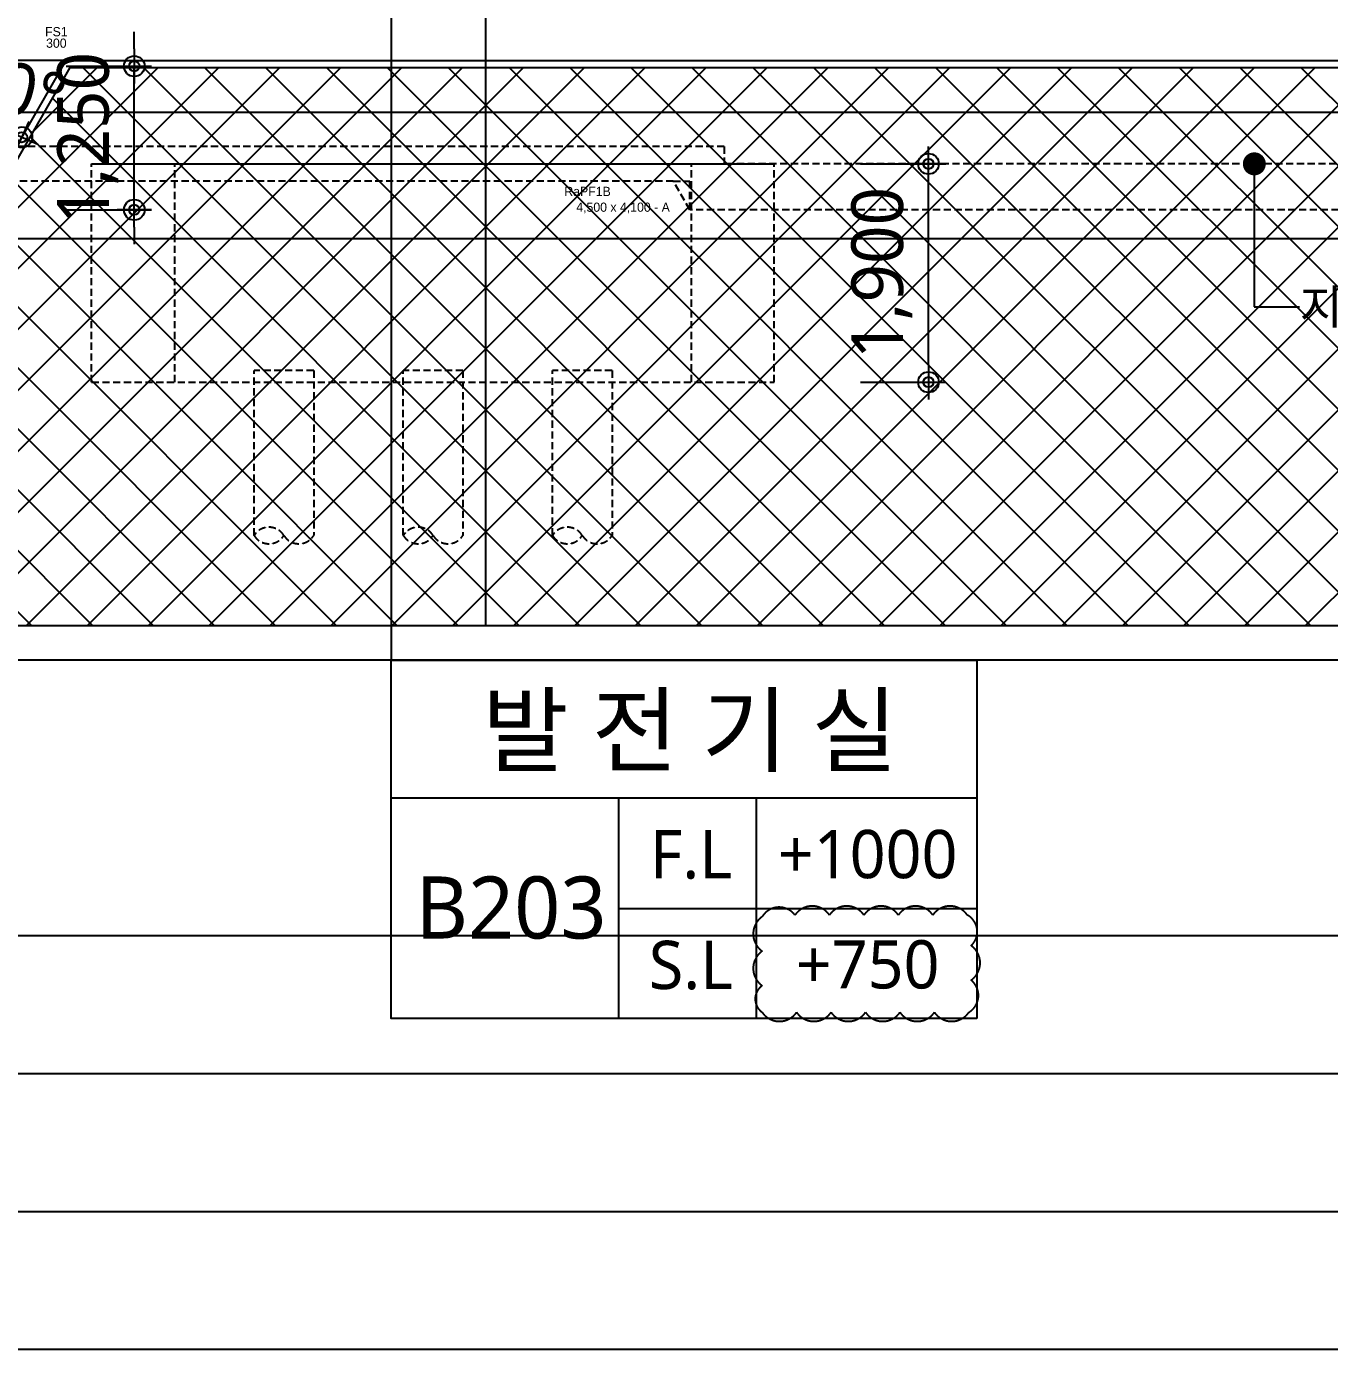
# Model space of a CAD drawing. Header units: millimetres. Extents: x 0 to 244676, y -5263 to 84354.
# Drawn here: x 154304 to 165650, y 46709 to 58225 of the extents above; entities that cross this region are included whole.
import ezdxf
from ezdxf.enums import TextEntityAlignment as Align

# ---------------------------------------------------------------- set-up
doc = ezdxf.new("R2010")
doc.units = ezdxf.units.MM
doc.header["$LTSCALE"] = 100
doc.header["$MEASUREMENT"] = 0
doc.header["$PDSIZE"] = -10
for name, pattern in [('ACAD_ISO03W100', [30, 12, -18]), ('CENTER', [2, 1.25, -0.25, 0.25, -0.25]), ('HIDDEN2', [0.1875, 0.125, -0.0625])]:
    doc.linetypes.add(name, pattern=pattern)
doc.layers.get('0').update_dxf_attribs({"linetype": 'CONTINUOUS'})
doc.layers.get('Defpoints').update_dxf_attribs({"color": 171, "linetype": 'CONTINUOUS'})
for name, color, linetype in [('CEN(ST)', 1, 'CENTER'), ('CON', 2, 'CONTINUOUS'), ('DIM', 7, 'CONTINUOUS'), ('ELE-6', 8, 'CONTINUOUS'), ('FIN', 8, 'CONTINUOUS'), ('HAT-252', 252, 'CONTINUOUS'), ('LED', 7, 'CONTINUOUS'), ('NDIM', 7, 'CONTINUOUS'), ('TEXT(MIN)', 7, 'CONTINUOUS'), ('TEXT(실명)', 3, 'CONTINUOUS'), ('TEXT-기입', 6, 'CONTINUOUS'), ('TITLE', 7, 'CONTINUOUS')]:
    doc.layers.add(name, color=color, linetype=linetype)
doc.layers.add('VE변경사항적용-20220616', color=10, linetype='CONTINUOUS', plot=False)
doc.styles.add('CGS', font='cgse', dxfattribs={"bigfont": 'cgs'})
doc.styles.add('TE', font='malgun_0.ttf')
doc.styles.add('나눔바른고딕', font='NanumBarunGothic.ttf')
doc.dimstyles.new('BA', dxfattribs={"dimscale": 500, "dimtxt": 3, "dimasz": 1, "dimexe": 1, "dimexo": 5, "dimgap": 0.9, "dimtad": 1, "dimdec": 0, "dimdsep": 46, "dimlunit": 6, "dimtxsty": 'TE', "dimblk": 'DDD', "dimcen": 2.5, "dimclrd": 256, "dimclre": 256, "dimclrt": 3, "dimazin": 2, "dimtfac": 1, "dimtdec": 0, "dimtix": 1, "dimtmove": 2, "dimatfit": 3, "dimldrblk": 'DDD', "dimfxl": 1, "dimtolj": 1, "dimtzin": 0, "dimarcsym": 2})
doc.dimstyles.new('NDIM 1200', dxfattribs={"dimscale": 500, "dimtxt": 3, "dimasz": 1, "dimexe": 2, "dimexo": 2, "dimgap": 1, "dimtad": 1, "dimdec": 0, "dimdsep": 46, "dimtxsty": 'CGS', "dimblk": 'DOT0', "dimcen": 1, "dimdle": 8, "dimclrd": 2, "dimclre": 2, "dimclrt": 2, "dimadec": 0, "dimazin": 0, "dimtfac": 1, "dimtdec": 0, "dimtix": 1, "dimtmove": 2, "dimatfit": 3, "dimldrblk": 'DOT0', "dimfxl": 1, "dimtolj": 1, "dimtzin": 0, "dimlwd": -1, "dimlwe": -1, "dimarcsym": 0})

# ---------------------------------------------------------------- blocks, each defined once
blk = doc.blocks.new('DOT0')
blk.add_line((-3, 0), (3, 0))
at = {"color": 6}
blk.add_circle((0, 0), 0.75, dxfattribs=at)
blk = doc.blocks.new('DDD')
at = {"layer": 'DIM', "color": 0}
for p, q in [((0, -1), (0, 1)), ((-1, 0), (1, 0))]:
    blk.add_line(p, q, dxfattribs=at)
for radius in [0.6, 0.3]:
    blk.add_circle((0, 0), radius, dxfattribs=at)
blk = doc.blocks.new('*D222')
at = {"layer": 'Defpoints', "color": 0, "ltscale": 0.4, "transparency": 16777216}
for p in [(160815, 57029), (162158, 57029), (160815, 55129)]:
    blk.add_point(p, dxfattribs=at)
at = {"layer": 'NDIM', "lineweight": -2, "ltscale": 0.4, "transparency": 16777216}
for p, q in [((161565, 57029), (162308, 57029)), ((162158, 55279), (162158, 56879)), ((161565, 55129), (162308, 55129))]:
    blk.add_line(p, q, dxfattribs=at)
at = {"layer": 'NDIM', "lineweight": -2, "ltscale": 0.4, "transparency": 16777216, "xscale": 150, "yscale": 150, "zscale": 150}
for p, rotation in [((162158, 57029), 90), ((162158, 55129), 270)]:
    blk.add_blockref('DDD', p, dxfattribs=dict(at, rotation=rotation))
at = {"layer": 'NDIM', "color": 3, "ltscale": 0.4, "transparency": 16777216, "insert": (161752, 56079), "char_height": 450, "attachment_point": 5, "rotation": 90, "style": 'TE'}
blk.add_mtext('\\A1;1,900', dxfattribs=at)
blk = doc.blocks.new('*D223')
at = {"layer": 'Defpoints', "color": 0, "ltscale": 0.4, "transparency": 16777216}
for p in [(153900, 57879), (155243, 57879), (153900, 56629)]:
    blk.add_point(p, dxfattribs=at)
at = {"layer": 'NDIM', "lineweight": -2, "ltscale": 0.4, "transparency": 16777216}
for p, q in [((155243, 58029), (155243, 58179)), ((154650, 57879), (155393, 57879)), ((155243, 56629), (155243, 57879)), ((154650, 56629), (155393, 56629)), ((155243, 56479), (155243, 56329))]:
    blk.add_line(p, q, dxfattribs=at)
at = {"layer": 'NDIM', "lineweight": -2, "ltscale": 0.4, "transparency": 16777216, "xscale": 150, "yscale": 150, "zscale": 150}
for p, rotation in [((155243, 57879), 270), ((155243, 56629), 90)]:
    blk.add_blockref('DDD', p, dxfattribs=dict(at, rotation=rotation))
at = {"layer": 'NDIM', "color": 3, "ltscale": 0.4, "transparency": 16777216, "insert": (154837, 57254), "char_height": 450, "attachment_point": 5, "rotation": 90, "style": 'TE'}
blk.add_mtext('\\A1;1,250', dxfattribs=at)
blk = doc.blocks.new('*D225')
at = {"layer": 'Defpoints', "color": 0, "ltscale": 0.4, "transparency": 16777216}
for p in [(153900, 57879), (154622, 57879), (154150, 57315), (153900, 56629), (153900, 56629)]:
    blk.add_point(p, dxfattribs=at)
at = {"layer": 'NDIM', "lineweight": -2, "ltscale": 0.4, "transparency": 16777216}
blk.add_arc((153900, 56629), 730, 71.7945, 78.2055, dxfattribs=at)
at = {"layer": 'NDIM', "lineweight": -2, "ltscale": 0.4, "transparency": 16777216, "xscale": 150, "yscale": 150, "zscale": 150}
for p, rotation in [((153900, 57359), 174.1027424103942), ((154265, 57261), 335.897257589723)]:
    blk.add_blockref('DDD', p, dxfattribs=dict(at, rotation=rotation))
at = {"layer": 'NDIM', "color": 3, "ltscale": 0.4, "transparency": 16777216, "insert": (154184, 57689), "char_height": 450, "attachment_point": 5, "rotation": 345, "style": 'TE'}
blk.add_mtext('\\A1;30°', dxfattribs=at)
blk = doc.blocks.new('A$C51E23882')
at = {"layer": 'TITLE'}
blk.add_lwpolyline([(8500, 0), (0, 0), (0, 5200), (8500, 5200)], close=True, dxfattribs=at)
for points in [[(8500, 3200), (0, 3200)], [(3300, 3200), (3300, 0)], [(5300, 3200), (5300, 0)], [(3300, 1600), (8500, 1600)]]:
    blk.add_lwpolyline(points, dxfattribs=at)
at = {"layer": 'TITLE', "style": '나눔바른고딕'}
for s, p in [('F.L', (4352, 2378)), ('S.L', (4352, 778))]:
    blk.add_text(s, height=700, dxfattribs=at).set_placement(p, align=Align.MIDDLE)

msp = doc.modelspace()

# ---------------------------------------------------------------- hatches: boundary and pattern name
at = {"layer": 'HAT-252', "ltscale": 10000}
h = msp.add_hatch(dxfattribs=at)
h.set_pattern_fill('ANSI37', color=256, scale=3000)
edge = h.paths.add_edge_path()
edge.add_line((216500, 67229), (216500, 53009))
edge.add_line((216500, 53009), (143300, 53009))
edge.add_line((143300, 53009), (143300, 56569))
edge.add_line((143300, 56569), (153934.6, 56569))
edge.add_line((153934.6, 56569), (154685.2, 57869))
edge.add_line((154685.2, 57869), (180663, 57869))
edge.add_line((180663, 57869), (181240.4, 56869))
edge.add_line((181240.4, 56869), (195468.4, 56869))
edge.add_line((195468.4, 56869), (196565.4, 54969))
edge.add_line((196565.4, 54969), (198700, 54969))
edge.add_line((198700, 54969), (198700, 55029))
edge.add_line((198700, 55029), (198600, 55029))
edge.add_line((198600, 55029), (198600, 57229))
edge.add_line((198600, 57229), (198035, 57229))
edge.add_line((198035, 57229), (198035, 66544))
edge.add_line((198035, 66544), (199000, 66544))
edge.add_line((199000, 66544), (199000, 66579))
edge.add_line((199000, 66579), (200641, 66579))
edge.add_line((200641, 66579), (200641, 66573))
edge.add_line((200641, 66573), (200703, 66573))
edge.add_arc((200703, 66561), 12, 0, 90, ccw=False)
edge.add_line((200715, 66561), (200715, 65897))
edge.add_arc((200733, 65897), 18, 180, 270)
edge.add_line((200733, 65879), (200967, 65879))
edge.add_arc((200967, 65897), 18, 270, 360)
edge.add_line((200985, 65897), (200985, 66561))
edge.add_arc((200997, 66561), 12, 90, 180, ccw=False)
edge.add_line((200997, 66573), (201059, 66573))
edge.add_line((201059, 66573), (201059, 66579))
edge.add_line((201059, 66579), (203891, 66579))
edge.add_line((203891, 66579), (203891, 66573))
edge.add_line((203891, 66573), (203953, 66573))
edge.add_arc((203953, 66561), 12, 0, 90, ccw=False)
edge.add_line((203965, 66561), (203965, 65897))
edge.add_arc((203983, 65897), 18, 180, 270)
edge.add_line((203983, 65879), (204217, 65879))
edge.add_arc((204217, 65897), 18, 270, 360)
edge.add_line((204235, 65897), (204235, 66561))
edge.add_arc((204247, 66561), 12, 90, 180, ccw=False)
edge.add_line((204247, 66573), (204309, 66573))
edge.add_line((204309, 66573), (204309, 66579))
edge.add_line((204309, 66579), (207141, 66579))
edge.add_line((207141, 66579), (207141, 66573))
edge.add_line((207141, 66573), (207203, 66573))
edge.add_arc((207203, 66561), 12, 0, 90, ccw=False)
edge.add_line((207215, 66561), (207215, 65897))
edge.add_arc((207233, 65897), 18, 180, 270)
edge.add_line((207233, 65879), (207467, 65879))
edge.add_arc((207467, 65897), 18, 270, 360)
edge.add_line((207485, 65897), (207485, 66561))
edge.add_arc((207497, 66561), 12, 90, 180, ccw=False)
edge.add_line((207497, 66573), (207559, 66573))
edge.add_line((207559, 66573), (207559, 66579))
edge.add_line((207559, 66579), (210500, 66579))
edge.add_line((210500, 66579), (210500, 65979))
edge.add_line((210500, 65979), (210700, 65979))
edge.add_line((210700, 65979), (210700, 57229))
edge.add_line((210700, 57229), (207500, 57229))
edge.add_line((207500, 57229), (207500, 55029))
edge.add_line((207500, 55029), (207400, 55029))
edge.add_line((207400, 55029), (207400, 54969))
edge.add_line((207400, 54969), (211600, 54969))
edge.add_line((211600, 54969), (211600, 55029))
edge.add_line((211600, 55029), (211500, 55029))
edge.add_line((211500, 55029), (211500, 65929))
edge.add_line((211500, 65929), (211535, 65929))
edge.add_line((211535, 65929), (211535, 67229))
edge.add_line((211535, 67229), (216500, 67229))

# ---------------------------------------------------------------- linework, layer by layer
at = {"ltscale": 10000}
msp.add_line((164995.1, 55784.3), (165389.2, 55784.3), dxfattribs=at)
at = {"layer": 'CEN(ST)', "ltscale": 10000}
for p, q in [((158300, 74941), (158300, 53009)), ((142300, 57479), (216500, 57479)), ((142300, 56379), (216500, 56379))]:
    msp.add_line(p, q, dxfattribs=at)
at = {"layer": 'CON', "ltscale": 0.1}
for p, q in [((153900, 56629), (154650.6, 57929)), ((154650.6, 57929), (180697.6, 57929))]:
    msp.add_line(p, q, dxfattribs=at)
at = {"layer": 'Defpoints', "ltscale": 10000}
for points in [[(222800, 46709), (136000, 46709), (136000, 81241), (222800, 81241)], [(221600, 47909), (137200, 47909), (137200, 80041), (221600, 80041)], [(220400, 49109), (138400, 49109), (138400, 78841), (220400, 78841)], [(219200, 50309), (139600, 50309), (139600, 77641), (219200, 77641)], [(216800, 52709), (142000, 52709), (142000, 75241), (216800, 75241)], [(216500, 53009), (142300, 53009), (142300, 74941), (216500, 74941)]]:
    msp.add_lwpolyline(points, close=True, dxfattribs=at)
at = {"layer": 'ELE-6', "ltscale": 10000}
for p, q in [((154650.6, 57929), (153900, 57929)), ((154871.1, 57029), (160815, 57029))]:
    msp.add_line(p, q, dxfattribs=at)
at = {"layer": 'ELE-6', "linetype": 'HIDDEN2', "ltscale": 5}
for p, q in [((160379.5, 57179), (154217.5, 57179)), ((160379.5, 57179), (160379.5, 57029)), ((154871.1, 55129), (154871.1, 57029)), ((155594.7, 55129), (155594.7, 57029)), ((160094.7, 55129), (160094.7, 57029)), ((170771.9, 57029), (160379.5, 57029)), ((160815, 55129), (160815, 57029)), ((159935.2, 56879), (154044.3, 56879)), ((160079.5, 56629), (159935.2, 56879)), ((159935.2, 56879), (160079.5, 56879)), ((160079.5, 56629), (160079.5, 56879)), ((171071.9, 56629), (160079.5, 56629)), ((156285.8, 53794.4), (156285.8, 55229)), ((156805.4, 55229), (156285.8, 55229)), ((156805.4, 55229), (156805.4, 53794.4)), ((157584.9, 53794.4), (157584.9, 55229)), ((158104.5, 55229), (157584.9, 55229)), ((158104.5, 55229), (158104.5, 53794.4)), ((158883.9, 53794.4), (158883.9, 55229)), ((159403.5, 55229), (158883.9, 55229)), ((159403.5, 55229), (159403.5, 53794.4)), ((154871.1, 55129), (160815, 55129))]:
    msp.add_line(p, q, dxfattribs=at)
for centre, start, end in [((156415.7, 53712.7), 32.17212, 147.82788), ((156415.7, 53876.1), 212.17212, 327.82788), ((156675.5, 53876.1), 212.17212, 327.82788), ((157714.8, 53712.7), 32.17212, 147.82788), ((157714.8, 53876.1), 212.17212, 327.82788), ((157974.6, 53876.1), 212.17212, 327.82788), ((159013.8, 53712.7), 32.17212, 147.82788), ((159013.8, 53876.1), 212.17212, 327.82788), ((159273.6, 53876.1), 212.17212, 327.82788)]:
    msp.add_arc(centre, 153.5, start, end, dxfattribs=at)
at = {"layer": 'FIN', "ltscale": 0.1}
msp.add_lwpolyline([(143300, 56569), (153934.6, 56569), (154685.2, 57869), (180663, 57869), (181240.4, 56869), (195468.4, 56869), (196565.4, 54969), (198700, 54969), (198700, 55029), (198600, 55029)], dxfattribs=at)
at = {"layer": 'VE변경사항적용-20220616', "linetype": 'ACAD_ISO03W100'}
msp.add_lwpolyline([(160709.7, 49644.1, 0.5205671), (161009.7, 49644.1, 0.5205671), (161309.7, 49644.1, 0.5205671), (161609.7, 49644.1, 0.5205671), (161909.7, 49644.1, 0.5205671), (162209.7, 49644.1, 0.5205671), (162509.7, 49644.1, 0.5205671), (162529.5, 49924.3, 0.5205671), (162529.5, 50224.3, 0.5205671), (162495.7, 50490.5, 0.5205671), (162195.7, 50490.5, 0.5205671), (161895.7, 50490.5, 0.5205671), (161595.7, 50490.5, 0.5205671), (161295.7, 50490.5, 0.5205671), (160995.7, 50490.5, 0.5205671), (160709.7, 50476.5, 0.5205671), (160709.7, 50176.5, 0.5205671), (160709.7, 49876.5, 0.5205671)], format="xyb", close=True, dxfattribs=at)

# ---------------------------------------------------------------- block references
at = {"xscale": 0.6, "yscale": 0.6, "zscale": 0.6}
msp.add_blockref('A$C51E23882', (157478.5, 49589), dxfattribs=at)

# ---------------------------------------------------------------- texts
at = {"layer": 'Defpoints', "style": 'CGS'}
for s, p in [('FS1', (154564.4, 58115.5)), ('300', (154564.4, 58015.5)), ('RaPF1B', (159189.3, 56725.3)), ('4,500 x 4,100 - A', (159498.5, 56588))]:
    msp.add_text(s, height=80, dxfattribs=at).set_placement(p, align=Align.BOTTOM_CENTER)
at = {"layer": 'TEXT(MIN)', "style": '나눔바른고딕'}
msp.add_text('지하선큰 바닥슬라브', height=300, dxfattribs=at).set_placement((165389.2, 55784.3), align=Align.MIDDLE_LEFT)
at = {"layer": 'TEXT(실명)', "style": '나눔바른고딕'}
msp.add_text('발 전 기 실', height=600, dxfattribs=at).set_placement((160081.2, 52105.5), align=Align.MIDDLE)
at = {"layer": 'TEXT-기입', "style": '나눔바른고딕'}
for s, height, p in [('+1000', 420, (161628.2, 51021.8)), ('B203', 540, (158523.3, 50557)), ('+750', 420, (161628.2, 50061.8))]:
    msp.add_text(s, height=height, dxfattribs=at).set_placement(p, align=Align.MIDDLE)

# ---------------------------------------------------------------- dimensions: what is measured, and where the dimension line sits
at = {"layer": 'NDIM', "ltscale": 0.4}
for base, p1, p2, picture, middle in [((155243.3, 57879), (153900, 56629), (153900, 57879), '*D223', (154836.9, 57254)), ((162158.3, 57029), (160815, 55129), (160815, 57029), '*D222', (161751.9, 56079))]:
    dim = msp.add_linear_dim(base=base, p1=p1, p2=p2, angle=90, dimstyle='BA', override={"dimscale": 150}, dxfattribs=at)
    dim.commit()
    dim.dimension.update_dxf_attribs({"geometry": picture, "text_midpoint": middle})
dim = msp.add_angular_dim_2l(base=(154149.7, 57315), line1=((153900, 56629), (153900, 57879)), line2=((153900, 56629), (154621.7, 57879)), dimstyle='BA', override={"dimscale": 150}, dxfattribs=at)
dim.commit()
dim.dimension.update_dxf_attribs({"geometry": '*D225', "text_midpoint": (154184, 57689.1)})

# ---------------------------------------------------------------- leaders
at = {"layer": 'LED', "ltscale": 10000}
for points in [[(157478.5, 62450.3), (157478.5, 52709)], [(164995.1, 57029), (164995.1, 55784.3)]]:
    msp.add_leader(points, dimstyle='NDIM 1200', override={"dimasz": 0.4, "dimtad": 0, "dimclrd": 256, "dimldrblk": 'Dot'}, dxfattribs=at)

doc.saveas('drawing.dxf')
